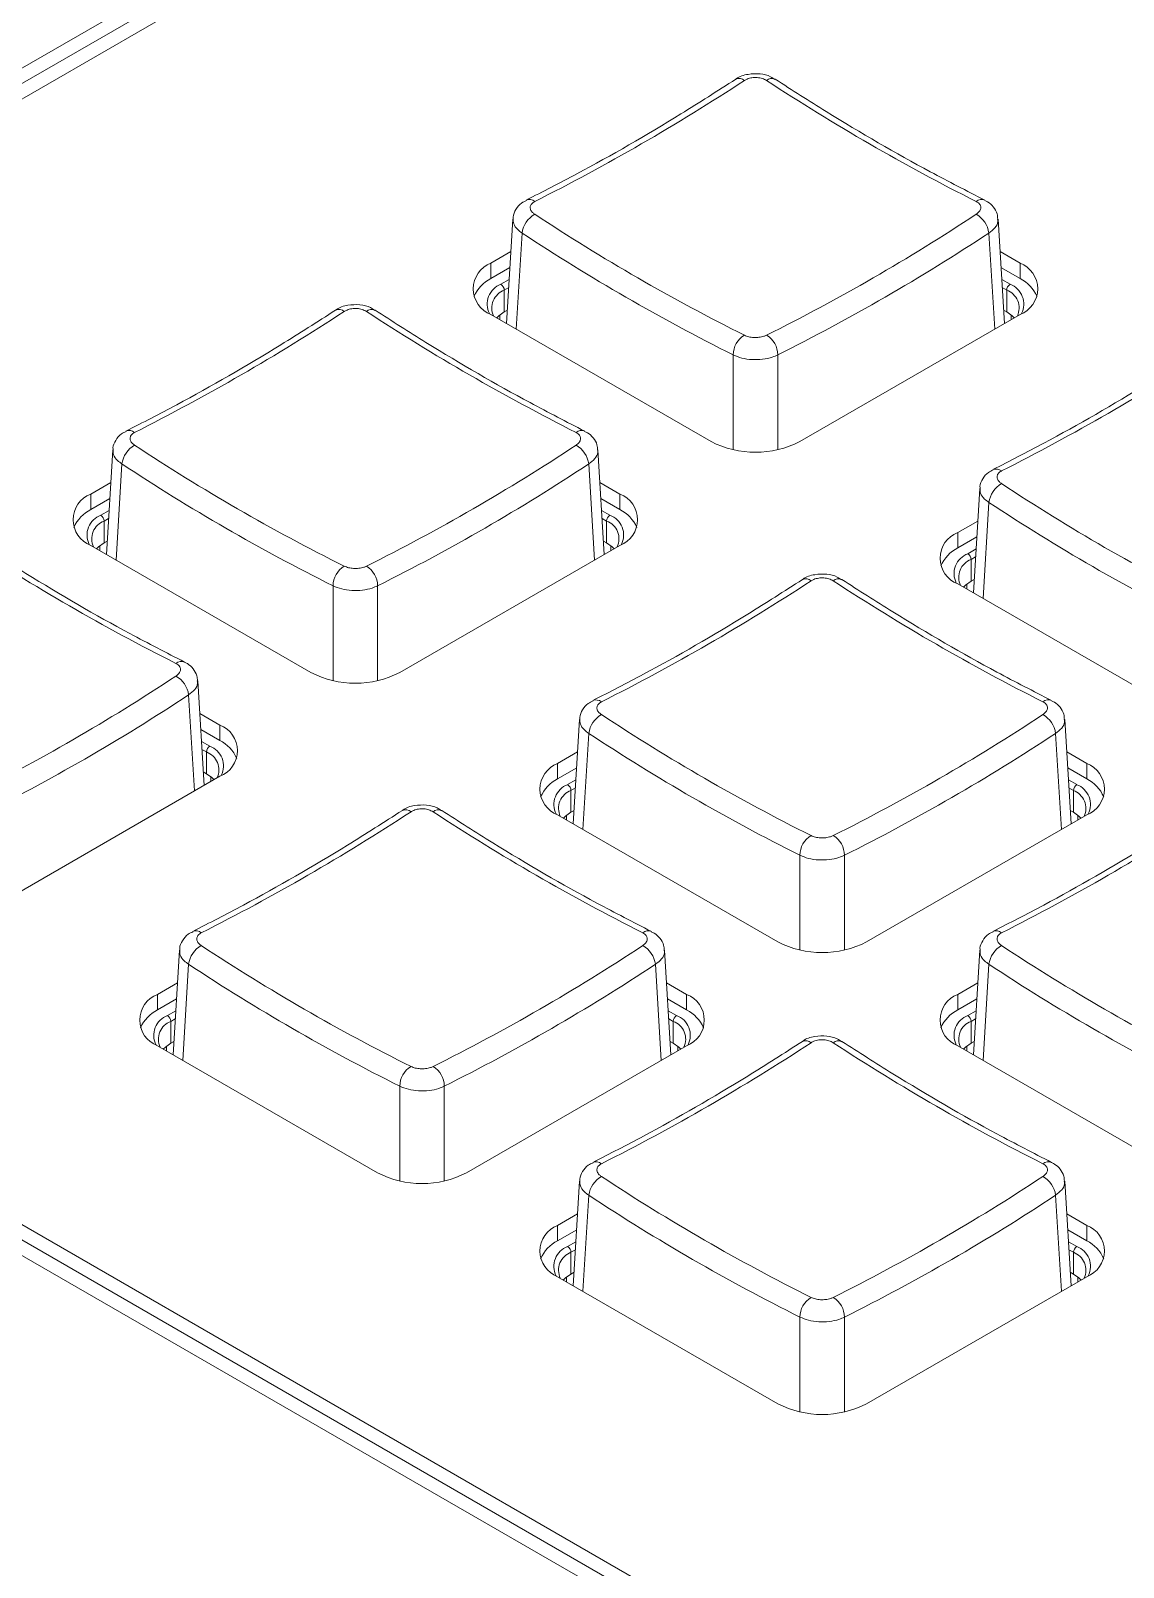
# Model space of a CAD drawing. Header units: millimetres. Extents: x 69 to 580, y 43 to 425.
# Drawn here: x 395.95 to 413.33, y 376.12 to 400.57 of the extents above; entities that cross this region are included whole.
import ezdxf

# ---------------------------------------------------------------- set-up
doc = ezdxf.new("R2010")
doc.units = ezdxf.units.MM

msp = doc.modelspace()

# ---------------------------------------------------------------- linework, layer by layer
at = {"color": 7, "linetype": 'Continuous', "lineweight": 15}
for p, q in [((324.3775, 358.7356), (412.5646, 409.645)), ((412.5646, 409.4), (324.3775, 358.4907)), ((406.3986, 405.5956), (380.3, 390.5292)), ((403.6214, 397.5735), (403.5208, 395.9113)), ((411.4374, 395.9113), (411.3369, 397.5735)), ((403.59, 397.0551), (403.2718, 396.8715)), ((411.6864, 396.8715), (411.3682, 397.0551)), ((403.2718, 396.6265), (403.2718, 396.8715)), ((403.5747, 396.8013), (403.2718, 396.6265)), ((411.6864, 396.6265), (411.3836, 396.8013)), ((411.6864, 396.6265), (411.6864, 396.8715)), ((403.484, 396.0958), (403.484, 396.4428)), ((411.4743, 396.0958), (411.4743, 396.4428)), ((403.2718, 396.055), (406.772, 394.0344)), ((403.5337, 396.1245), (403.484, 396.0958)), ((408.1862, 394.0344), (411.6864, 396.055)), ((411.4743, 396.0958), (411.4245, 396.1245)), ((397.2574, 393.8997), (397.1569, 392.2375)), ((405.0734, 392.2375), (404.9729, 393.8996)), ((397.226, 393.3813), (396.9079, 393.1976)), ((405.3224, 393.1976), (405.0042, 393.3813)), ((396.9079, 392.9527), (396.9079, 393.1976)), ((397.2107, 393.1275), (396.9079, 392.9527)), ((405.3224, 392.9527), (405.0196, 393.1275)), ((405.3224, 392.9527), (405.3224, 393.1976)), ((411.046, 393.2873), (410.9454, 391.6252)), ((397.12, 392.4219), (397.12, 392.769)), ((405.1103, 392.4219), (405.1103, 392.769)), ((411.0146, 392.769), (410.6964, 392.5853)), ((410.6964, 392.3403), (410.6964, 392.5853)), ((396.9079, 392.3812), (400.408, 390.3606)), ((397.1698, 392.4507), (397.12, 392.4219)), ((401.8223, 390.3606), (405.3224, 392.3812)), ((405.1103, 392.4219), (405.0605, 392.4507)), ((410.9993, 392.5152), (410.6964, 392.3403)), ((410.9086, 391.8096), (410.9086, 392.1566)), ((410.6964, 391.7689), (414.1966, 389.7483)), ((410.9583, 391.8383), (410.9086, 391.8096)), ((429.108, 362.3529), (380.3, 390.5292)), ((474.7694, 335.5032), (379.8757, 390.2842)), ((429.108, 362.1079), (380.3, 390.2842)), ((398.7095, 388.5636), (398.6089, 390.2258)), ((398.9585, 389.5238), (398.6403, 389.7075)), ((398.9585, 389.2788), (398.6556, 389.4536)), ((398.9585, 389.2788), (398.9585, 389.5238)), ((404.682, 389.6135), (404.5815, 387.9513)), ((412.498, 387.9513), (412.3975, 389.6135)), ((398.7463, 388.7481), (398.7463, 389.0951)), ((404.6507, 389.0952), (404.3325, 388.9115)), ((412.7471, 388.9115), (412.4289, 389.0952)), ((395.4583, 386.6868), (398.9585, 388.7074)), ((398.7463, 388.7481), (398.6966, 388.7768)), ((404.3325, 388.6665), (404.3325, 388.9115)), ((404.6353, 388.8413), (404.3325, 388.6665)), ((412.7471, 388.6665), (412.4442, 388.8413)), ((412.7471, 388.6665), (412.7471, 388.9115)), ((404.5446, 388.1358), (404.5446, 388.4828)), ((412.5349, 388.1358), (412.5349, 388.4828)), ((404.3325, 388.0951), (407.8327, 386.0745)), ((404.5944, 388.1645), (404.5446, 388.1358)), ((409.2469, 386.0745), (412.747, 388.0951)), ((412.5349, 388.1358), (412.4852, 388.1645)), ((398.3181, 385.9397), (398.2175, 384.2775)), ((406.1341, 384.2775), (406.0336, 385.9396)), ((411.046, 385.9397), (410.9454, 384.2775)), ((398.2867, 385.4213), (397.9685, 385.2376)), ((406.3831, 385.2376), (406.0649, 385.4213)), ((411.0146, 385.4213), (410.6964, 385.2376)), ((397.9685, 384.9927), (397.9685, 385.2376)), ((398.2714, 385.1675), (397.9685, 384.9927)), ((406.3831, 384.9927), (406.0803, 385.1675)), ((406.3831, 384.9927), (406.3831, 385.2376)), ((410.6964, 384.9927), (410.6964, 385.2376)), ((410.9993, 385.1675), (410.6964, 384.9927)), ((398.1806, 384.4619), (398.1806, 384.809)), ((406.171, 384.4619), (406.171, 384.809)), ((410.9086, 384.4619), (410.9086, 384.809)), ((397.9685, 384.4212), (401.4687, 382.4006)), ((398.2304, 384.4907), (398.1806, 384.4619)), ((402.8829, 382.4006), (406.3831, 384.4212)), ((406.171, 384.4619), (406.1212, 384.4907)), ((410.6964, 384.4212), (414.1966, 382.4006)), ((410.9583, 384.4907), (410.9086, 384.4619)), ((404.682, 382.2658), (404.5815, 380.6036)), ((412.498, 380.6036), (412.3975, 382.2658)), ((404.6507, 381.7475), (404.3325, 381.5638)), ((412.747, 381.5638), (412.4289, 381.7475)), ((404.3325, 381.3188), (404.3325, 381.5638)), ((404.6353, 381.4937), (404.3325, 381.3188)), ((412.747, 381.3188), (412.4442, 381.4937)), ((412.747, 381.3188), (412.747, 381.5638)), ((404.5446, 380.7881), (404.5446, 381.1351)), ((412.5349, 380.7881), (412.5349, 381.1351)), ((404.3325, 380.7474), (407.8327, 378.7268)), ((404.5944, 380.8168), (404.5446, 380.7881)), ((409.2469, 378.7268), (412.7471, 380.7474)), ((412.5349, 380.7881), (412.4852, 380.8168))]:
    msp.add_line(p, q, dxfattribs=at)
at = {"color": 8, "linetype": 'Continuous', "lineweight": 15}
for p, q in [((403.7669, 397.3509), (403.6745, 395.8226)), ((411.2837, 395.8226), (411.1913, 397.3509)), ((403.4309, 396.5346), (403.5631, 396.611)), ((411.3951, 396.611), (411.5273, 396.5346)), ((403.5555, 396.4841), (403.484, 396.4428)), ((411.4743, 396.4428), (411.4027, 396.4841)), ((403.4132, 396.048), (403.4132, 395.9734)), ((411.545, 396.048), (411.545, 395.9734)), ((407.1258, 393.9026), (407.1258, 395.4119)), ((407.8324, 395.4119), (407.8324, 393.9026)), ((397.403, 393.6771), (397.3106, 392.1487)), ((404.9197, 392.1487), (404.8273, 393.6771)), ((397.067, 392.8608), (397.1992, 392.9371)), ((405.0311, 392.9371), (405.1633, 392.8608)), ((411.1916, 393.0648), (411.0991, 391.5364)), ((397.1915, 392.8102), (397.12, 392.769)), ((405.1103, 392.769), (405.0388, 392.8102)), ((397.0493, 392.3742), (397.0493, 392.2996)), ((405.181, 392.3742), (405.181, 392.2996)), ((410.8555, 392.2485), (410.9878, 392.3248)), ((410.9801, 392.1979), (410.9086, 392.1566)), ((400.7618, 390.2288), (400.7618, 391.7381)), ((401.4685, 391.7381), (401.4685, 390.2288)), ((410.8379, 391.7619), (410.8379, 391.6873)), ((398.5558, 388.4749), (398.4633, 390.0032)), ((398.6671, 389.2633), (398.7994, 389.187)), ((404.8276, 389.3909), (404.7352, 387.8626)), ((412.3444, 387.8626), (412.2519, 389.3909)), ((398.7463, 389.0951), (398.6748, 389.1364)), ((398.8171, 388.7004), (398.8171, 388.6257)), ((404.4916, 388.5747), (404.6238, 388.651)), ((404.6161, 388.5241), (404.5446, 388.4828)), ((412.4557, 388.651), (412.588, 388.5747)), ((412.5349, 388.4828), (412.4634, 388.5241)), ((404.4739, 388.0881), (404.4739, 388.0134)), ((412.6056, 388.0881), (412.6056, 388.0134)), ((408.1864, 385.9426), (408.1864, 387.4519)), ((408.8931, 387.4519), (408.8931, 385.9426)), ((398.4636, 385.7171), (398.3712, 384.1888)), ((405.9804, 384.1888), (405.888, 385.7171)), ((411.1916, 385.7171), (411.0991, 384.1888)), ((398.1276, 384.9008), (398.2598, 384.9772)), ((398.2522, 384.8503), (398.1806, 384.809)), ((406.0918, 384.9772), (406.224, 384.9008)), ((406.171, 384.809), (406.0994, 384.8503)), ((410.8555, 384.9008), (410.9878, 384.9772)), ((410.9801, 384.8503), (410.9086, 384.809)), ((398.1099, 384.4142), (398.1099, 384.3396)), ((406.2417, 384.4142), (406.2417, 384.3396)), ((410.8379, 384.4142), (410.8379, 384.3396)), ((401.8225, 382.2688), (401.8225, 383.7781)), ((402.5291, 383.7781), (402.5291, 382.2688)), ((404.8276, 382.0433), (404.7352, 380.5149)), ((412.3444, 380.5149), (412.2519, 382.0433)), ((404.4916, 381.227), (404.6238, 381.3033)), ((404.6161, 381.1764), (404.5446, 381.1351)), ((412.4557, 381.3033), (412.588, 381.227)), ((412.5349, 381.1351), (412.4634, 381.1764)), ((404.4739, 380.7404), (404.4739, 380.6658)), ((412.6056, 380.7404), (412.6056, 380.6658)), ((408.1864, 378.5949), (408.1864, 380.1043)), ((408.8931, 380.1043), (408.8931, 378.5949))]:
    msp.add_line(p, q, dxfattribs=at)
at = {"color": 7, "linetype": 'Continuous', "lineweight": 15, "flags": 128}
for points in [[(403.484, 396.0958), (403.3969, 396.0345), (403.3632, 396.0023)], [(411.595, 396.0023), (411.5613, 396.0345), (411.4743, 396.0958)], [(397.12, 392.4219), (397.0329, 392.3607), (396.9993, 392.3284)], [(405.231, 392.3284), (405.1974, 392.3607), (405.1103, 392.4219)], [(410.9086, 391.8096), (410.8215, 391.7484), (410.7879, 391.7161)], [(398.8671, 388.6546), (398.8334, 388.6869), (398.7463, 388.7481)], [(404.5446, 388.1358), (404.4576, 388.0745), (404.4239, 388.0423)], [(412.6556, 388.0423), (412.622, 388.0745), (412.5349, 388.1358)], [(398.1806, 384.4619), (398.0936, 384.4007), (398.0599, 384.3685)], [(406.2917, 384.3685), (406.258, 384.4007), (406.171, 384.4619)], [(410.9086, 384.4619), (410.8215, 384.4007), (410.7878, 384.3685)], [(404.5446, 380.7881), (404.4576, 380.7269), (404.4239, 380.6946)], [(412.6556, 380.6946), (412.622, 380.7269), (412.5349, 380.7881)]]:
    msp.add_lwpolyline(points, dxfattribs=at)
at = {"color": 7, "linetype": 'Continuous', "lineweight": 15}
for centre, radius, start, end in [((388.5846, 428.3523), 34.1604, 296.76618, 303.22844), ((426.3729, 428.351), 34.1588, 236.77142, 243.23396), ((404.1689, 397.2969), 0.4055, 119.57921, 172.34836), ((421.5358, 424.2288), 31.86, 236.53799, 243.46739), ((393.4232, 424.2276), 31.8585, 296.53245, 303.46217), ((410.7893, 397.2969), 0.4055, 7.65021, 60.42168), ((421.4595, 424.12), 32.0875, 236.53799, 243.46739), ((393.4991, 424.1193), 32.0867, 296.53252, 303.4621), ((403.4267, 396.4633), 0.4366, 110.78348, 249.21671), ((411.5315, 396.4633), 0.4366, 290.78292, 69.21634), ((403.5385, 396.1038), 0.5868, 117.03257, 156.18141), ((403.3688, 396.4376), 0.1153, 2.60347, 57.3955), ((411.5894, 396.4375), 0.1153, 122.6058, 177.39358), ((411.4197, 396.1038), 0.5868, 23.81714, 62.96763), ((403.5897, 396.1581), 0.3037, 110.38266, 204.80474), ((411.3685, 396.1581), 0.3037, 335.19137, 69.62106), ((382.2206, 424.6784), 34.1603, 296.76618, 303.22844), ((420.0088, 424.6769), 34.1586, 236.77139, 243.23399), ((407.4856, 395.4139), 0.3598, 120.36562, 180.3158), ((407.4726, 395.4139), 0.3598, 359.68404, 59.63551), ((396.0092, 424.0661), 34.1604, 296.76618, 303.22844), ((397.8049, 393.6231), 0.4055, 119.57921, 172.34836), ((415.1718, 420.555), 31.86, 236.53799, 243.46739), ((387.0592, 420.5537), 31.8585, 296.53245, 303.46217), ((404.4254, 393.6231), 0.4055, 7.65103, 60.42182), ((407.4791, 395.3991), 1.537, 242.6096, 297.39058), ((415.0952, 420.4456), 32.0869, 236.53792, 243.46746), ((387.1352, 420.4454), 32.0867, 296.53252, 303.4621), ((411.5935, 393.0108), 0.4056, 119.58079, 172.34678), ((428.9604, 419.9427), 31.86, 236.53799, 243.46739), ((397.0628, 392.7894), 0.4366, 110.78348, 249.21671), ((405.1675, 392.7894), 0.4366, 290.78295, 69.21649), ((397.1746, 392.43), 0.5868, 117.03247, 156.18152), ((397.0049, 392.7637), 0.1153, 2.60347, 57.3955), ((405.2254, 392.7637), 0.1153, 122.60519, 177.3942), ((405.0557, 392.43), 0.5868, 23.81742, 62.96778), ((428.8841, 419.8339), 32.0875, 236.53799, 243.46739), ((397.2258, 392.4843), 0.3037, 110.38215, 204.80525), ((405.0045, 392.4843), 0.3037, 335.19231, 69.62012), ((410.8514, 392.1771), 0.4366, 110.7838, 249.21639), ((413.6448, 421.003), 34.1586, 236.77139, 243.23399), ((410.9631, 391.8176), 0.5868, 117.03257, 156.18141), ((411.0144, 391.872), 0.3037, 110.38266, 204.80474), ((410.7934, 392.1514), 0.1153, 2.60347, 57.3955), ((401.1216, 391.7401), 0.3598, 120.36562, 180.3158), ((401.1087, 391.7401), 0.3598, 359.68404, 59.63551), ((389.6452, 420.3923), 34.1603, 296.76618, 303.22844), ((427.4334, 420.3907), 34.1586, 236.77139, 243.23399), ((380.6953, 416.8799), 31.8585, 296.53245, 303.46217), ((398.0614, 389.9493), 0.4055, 7.65082, 60.42179), ((401.1151, 391.7253), 1.537, 242.6096, 297.39058), ((380.7712, 416.7716), 32.0867, 296.53252, 303.4621), ((405.2296, 389.3369), 0.4056, 119.58079, 172.34678), ((422.5964, 416.2689), 31.86, 236.53799, 243.46739), ((394.4821, 416.2706), 31.862, 296.53283, 303.46179), ((411.85, 389.337), 0.4055, 7.65068, 60.42132), ((398.8035, 389.1156), 0.4366, 290.78289, 69.21664), ((398.8615, 389.0899), 0.1153, 122.60606, 177.39414), ((398.6918, 388.7561), 0.5868, 23.8177, 62.96793), ((422.5198, 416.1595), 32.0869, 236.53792, 243.46746), ((394.5603, 416.1585), 32.0857, 296.53242, 303.46221), ((398.6406, 388.8104), 0.3037, 335.19163, 69.62041), ((404.4874, 388.5033), 0.4366, 110.7838, 249.21639), ((412.5921, 388.5033), 0.4366, 290.7827, 69.21674), ((404.5992, 388.1438), 0.5868, 117.03247, 156.18152), ((404.6504, 388.1981), 0.3037, 110.38215, 204.80525), ((404.4295, 388.4776), 0.1153, 2.60347, 57.3955), ((412.6501, 388.4776), 0.1153, 122.60519, 177.3942), ((412.4291, 388.1981), 0.3037, 335.19547, 69.61791), ((412.4804, 388.1439), 0.5868, 23.81659, 62.96861), ((383.2813, 416.7184), 34.1603, 296.76618, 303.22844), ((421.0695, 416.7169), 34.1586, 236.77139, 243.23399), ((396.0092, 416.7184), 34.1603, 296.76618, 303.22844), ((408.5463, 387.4539), 0.3598, 120.36725, 180.31417), ((408.5333, 387.4539), 0.3598, 359.68366, 59.63491), ((398.8656, 385.6631), 0.4056, 119.58082, 172.34665), ((416.2322, 412.5947), 31.8595, 236.53794, 243.46743), ((388.1181, 412.5968), 31.862, 296.53283, 303.46179), ((405.4861, 385.6631), 0.4055, 7.65047, 60.42129), ((408.5398, 387.4391), 1.537, 242.60949, 297.39069), ((411.5935, 385.6631), 0.4055, 119.57794, 172.34963), ((428.9604, 412.595), 31.86, 236.53799, 243.46739), ((416.156, 412.4859), 32.0872, 236.53795, 243.46743), ((388.1963, 412.4846), 32.0858, 296.53242, 303.46221), ((428.8838, 412.4856), 32.0869, 236.53792, 243.46746), ((398.1234, 384.8294), 0.4366, 110.78383, 249.21636), ((406.2282, 384.8294), 0.4366, 290.78264, 69.2169), ((410.8514, 384.8294), 0.4366, 110.78289, 249.21655), ((398.2352, 384.47), 0.5868, 117.03253, 156.18152), ((398.2864, 384.5243), 0.3037, 110.3822, 204.80531), ((398.0655, 384.8037), 0.1153, 2.60347, 57.3955), ((406.2861, 384.8037), 0.1153, 122.60606, 177.39414), ((406.0652, 384.5243), 0.3037, 335.19479, 69.6182), ((406.1164, 384.47), 0.5868, 23.81687, 62.96877), ((410.9631, 384.47), 0.5868, 117.03056, 156.18343), ((411.0143, 384.5243), 0.3037, 110.3792, 204.80819), ((410.7934, 384.8037), 0.1153, 2.60347, 57.3955), ((389.6452, 413.0446), 34.1603, 296.76618, 303.22844), ((427.4334, 413.0431), 34.1586, 236.77139, 243.23399), ((402.1823, 383.7801), 0.3598, 120.36728, 180.31402), ((402.1693, 383.7801), 0.3598, 359.68351, 59.63507), ((402.1758, 383.7653), 1.537, 242.6095, 297.39068), ((405.2295, 381.9893), 0.4055, 119.57798, 172.34949), ((422.5962, 408.9208), 31.8595, 236.53794, 243.46743), ((394.4838, 408.9199), 31.8585, 296.53245, 303.46217), ((411.85, 381.9893), 0.4055, 7.6519, 60.42071), ((422.52, 408.8121), 32.0872, 236.53795, 243.46743), ((394.5585, 408.8138), 32.0893, 296.5328, 303.46183), ((404.4874, 381.1556), 0.4366, 110.78292, 249.21652), ((412.5921, 381.1556), 0.4366, 290.7838, 69.21648), ((404.5991, 380.7962), 0.5868, 117.03061, 156.18343), ((404.6504, 380.8504), 0.3037, 110.37926, 204.80826), ((404.4295, 381.1299), 0.1153, 2.60347, 57.3955), ((412.6501, 381.1299), 0.1153, 122.60606, 177.39414), ((412.4292, 380.8504), 0.3037, 335.19276, 69.62024), ((412.4804, 380.7962), 0.5868, 23.81774, 62.9684), ((408.5462, 380.1063), 0.3598, 120.36286, 180.31844), ((408.5333, 380.1062), 0.3598, 359.68509, 59.63446), ((408.5398, 380.0915), 1.537, 242.60981, 297.39013)]:
    msp.add_arc(centre, radius, start, end, dxfattribs=at)
at = {"color": 8, "linetype": 'Continuous', "lineweight": 15}
for centre, radius, start, end in [((407.2186, 399.6808), 0.1288, 48.62858, 113.97007), ((407.7388, 399.6861), 0.1243, 64.67425, 132.71051), ((403.8823, 397.7471), 0.136, 50.57226, 111.9413), ((411.0753, 397.751), 0.1326, 67.227, 130.28496), ((403.5473, 396.2204), 0.3351, 110.32195, 206.83676), ((411.4109, 396.2204), 0.3351, 333.1615, 69.67893), ((400.8546, 396.0069), 0.1288, 48.62711, 113.97076), ((401.3749, 396.0122), 0.1243, 64.67767, 132.70755), ((397.5184, 394.0733), 0.136, 50.57226, 111.9413), ((404.7113, 394.0771), 0.1326, 67.22783, 130.28412), ((411.307, 393.461), 0.136, 50.57226, 111.9413), ((397.1833, 392.5466), 0.3351, 110.32186, 206.83685), ((405.047, 392.5466), 0.3351, 333.1613, 69.67878), ((410.9719, 391.9342), 0.3351, 110.32195, 206.83676), ((408.2792, 391.7208), 0.1288, 48.62711, 113.97076), ((408.7995, 391.7261), 0.1243, 64.68197, 132.70324), ((398.3474, 390.4033), 0.1326, 67.22783, 130.28412), ((404.943, 389.7871), 0.136, 50.57226, 111.9413), ((412.1359, 389.791), 0.1326, 67.22783, 130.28412), ((398.683, 388.8727), 0.3351, 333.16132, 69.67911), ((404.608, 388.2604), 0.3351, 110.32186, 206.83685), ((412.4716, 388.2604), 0.3351, 333.16388, 69.67707), ((401.9153, 388.047), 0.1288, 48.62735, 113.97092), ((402.4355, 388.0523), 0.1243, 64.67933, 132.70543), ((398.579, 386.1133), 0.136, 50.57146, 111.9421), ((405.772, 386.1171), 0.1326, 67.22783, 130.28412), ((411.3069, 386.1132), 0.1361, 50.59763, 111.91411), ((398.244, 384.5866), 0.3351, 110.32169, 206.83713), ((406.1076, 384.5866), 0.3351, 333.16391, 69.67739), ((410.9719, 384.5866), 0.3351, 110.32044, 206.83826), ((408.2792, 384.3731), 0.1288, 48.62654, 113.97172), ((408.7995, 384.3784), 0.1243, 64.67754, 132.71035), ((404.943, 382.4394), 0.1361, 50.59683, 111.91491), ((412.1359, 382.4433), 0.1326, 67.23046, 130.28465), ((404.608, 380.9127), 0.3351, 110.32027, 206.83854), ((412.4716, 380.9127), 0.3351, 333.16179, 69.67951)]:
    msp.add_arc(centre, radius, start, end, dxfattribs=at)
at = {"color": 7, "linetype": 'Continuous', "lineweight": 15}
for points, knots in [([(407.1658, 399.7982), (406.8753, 399.6121), (406.0322, 399.0724), (404.9187, 398.4313), (404.1002, 398.0112), (403.8315, 397.8732)], [0, 0, 0, 0, 0.2610219, 0.7573406, 1, 1, 1, 1]), ([(407.7876, 399.7925), (407.7656, 399.8085), (407.6985, 399.8577), (407.5464, 399.891), (407.3572, 399.8819), (407.2192, 399.8453), (407.1693, 399.799), (407.1668, 399.7967)], [0, 0, 0, 0, 0.1275071, 0.3902982, 0.6779285, 0.983745, 1, 1, 1, 1]), ([(407.6545, 399.7774), (407.6329, 399.789), (407.5895, 399.8122), (407.5067, 399.8268), (407.4225, 399.8236), (407.3522, 399.8051), (407.3175, 399.7853), (407.3037, 399.7774)], [0, 0, 0, 0, 0.21477866, 0.42954923, 0.64419898, 0.85879385, 1, 1, 1, 1]), ([(411.1267, 397.8732), (410.8377, 398.0218), (409.9988, 398.4531), (408.8851, 399.0977), (408.0625, 399.625), (407.7924, 399.7982)], [0, 0, 0, 0, 0.2609574, 0.7573234, 1, 1, 1, 1]), ([(403.8353, 397.8669), (403.8089, 397.8553), (403.7402, 397.825), (403.6666, 397.732), (403.6209, 397.6375), (403.6255, 397.5837), (403.6264, 397.5729)], [0, 0, 0, 0, 0.22247766, 0.58003884, 0.91557584, 1, 1, 1, 1]), ([(403.9687, 397.8521), (403.951, 397.841), (403.9156, 397.8188), (403.8933, 397.7727), (403.8982, 397.7237), (403.9264, 397.6809), (403.9567, 397.6585), (403.9687, 397.6496)], [0, 0, 0, 0, 0.2147664, 0.4295494, 0.6441901, 0.8587856, 1, 1, 1, 1]), ([(410.9895, 397.6496), (411.0072, 397.6635), (411.0426, 397.6913), (411.0649, 397.7408), (411.06, 397.7891), (411.0318, 397.8275), (411.0015, 397.8451), (410.9895, 397.8521)], [0, 0, 0, 0, 0.21476556, 0.4295425, 0.64419023, 0.85878673, 1, 1, 1, 1]), ([(411.3312, 397.5731), (411.3298, 397.6006), (411.3263, 397.671), (411.2661, 397.7681), (411.1946, 397.8401), (411.1403, 397.8625), (411.1243, 397.8691)], [0, 0, 0, 0, 0.2133644, 0.5451777, 0.865425, 1, 1, 1, 1]), ([(400.8019, 396.1243), (400.5113, 395.9383), (399.6683, 395.3986), (398.5547, 394.7575), (397.7363, 394.3373), (397.4675, 394.1994)], [0, 0, 0, 0, 0.261022, 0.7573405, 1, 1, 1, 1]), ([(401.4236, 396.1186), (401.4017, 396.1347), (401.3345, 396.1838), (401.1825, 396.2171), (400.9932, 396.2081), (400.8552, 396.1715), (400.8054, 396.1252), (400.8029, 396.1228)], [0, 0, 0, 0, 0.1275067, 0.3902993, 0.6779258, 0.9837476, 1, 1, 1, 1]), ([(401.2906, 396.1036), (401.2689, 396.1152), (401.2256, 396.1384), (401.1427, 396.153), (401.0585, 396.1498), (400.9882, 396.1313), (400.9535, 396.1114), (400.9397, 396.1036)], [0, 0, 0, 0, 0.2147779, 0.4295501, 0.6441955, 0.8587896, 1, 1, 1, 1]), ([(404.7628, 394.1994), (404.4737, 394.348), (403.6349, 394.7793), (402.5212, 395.4239), (401.6985, 395.9512), (401.4284, 396.1243)], [0, 0, 0, 0, 0.2609574, 0.7573234, 1, 1, 1, 1]), ([(407.3037, 395.7244), (407.3254, 395.7155), (407.3687, 395.6978), (407.4515, 395.6867), (407.5357, 395.6892), (407.606, 395.7032), (407.6407, 395.7184), (407.6545, 395.7244)], [0, 0, 0, 0, 0.21477801, 0.42954712, 0.64419181, 0.85879697, 1, 1, 1, 1]), ([(407.8324, 395.4119), (407.8047, 395.3994), (407.7347, 395.3677), (407.5931, 395.3383), (407.4236, 395.3332), (407.2567, 395.3564), (407.1694, 395.3934), (407.1258, 395.4119)], [0, 0, 0, 0, 0.1411821, 0.3557839, 0.5704637, 0.7852557, 1, 1, 1, 1]), ([(414.5905, 395.512), (414.2999, 395.326), (413.4569, 394.7863), (412.3433, 394.1452), (411.5249, 393.725), (411.2561, 393.5871)], [0, 0, 0, 0, 0.2610219, 0.7573406, 1, 1, 1, 1]), ([(397.4714, 394.1931), (397.445, 394.1814), (397.3762, 394.1511), (397.3026, 394.0581), (397.2569, 393.9636), (397.2615, 393.9099), (397.2624, 393.8991)], [0, 0, 0, 0, 0.2224785, 0.5800409, 0.9155755, 1, 1, 1, 1]), ([(397.6047, 394.1783), (397.587, 394.1672), (397.5516, 394.1449), (397.5294, 394.0989), (397.5342, 394.0499), (397.5624, 394.0071), (397.5927, 393.9847), (397.6047, 393.9758)], [0, 0, 0, 0, 0.2147662, 0.4295532, 0.6441904, 0.8587858, 1, 1, 1, 1]), ([(404.6256, 393.9758), (404.6433, 393.9897), (404.6787, 394.0175), (404.7009, 394.067), (404.6961, 394.1152), (404.6679, 394.1536), (404.6376, 394.1713), (404.6256, 394.1783)], [0, 0, 0, 0, 0.2147692, 0.4295408, 0.6441939, 0.8587874, 1, 1, 1, 1]), ([(404.9673, 393.8993), (404.9659, 393.9268), (404.9624, 393.9971), (404.9022, 394.0943), (404.8306, 394.1662), (404.7764, 394.1886), (404.7603, 394.1953)], [0, 0, 0, 0, 0.2133621, 0.5451765, 0.8654238, 1, 1, 1, 1]), ([(411.2599, 393.5808), (411.2336, 393.5691), (411.1648, 393.5388), (411.0912, 393.4458), (411.0455, 393.3513), (411.0501, 393.2976), (411.051, 393.2867)], [0, 0, 0, 0, 0.2224747, 0.5800368, 0.9155754, 1, 1, 1, 1]), ([(411.3933, 393.566), (411.3756, 393.5549), (411.3402, 393.5326), (411.318, 393.4865), (411.3228, 393.4376), (411.351, 393.3948), (411.3813, 393.3724), (411.3933, 393.3635)], [0, 0, 0, 0, 0.214772, 0.429548, 0.6442053, 0.8588031, 1, 1, 1, 1]), ([(398.3988, 390.5255), (398.1098, 390.6741), (397.2709, 391.1054), (396.1572, 391.7501), (395.3346, 392.2773), (395.0645, 392.4505)], [0, 0, 0, 0, 0.2609574, 0.7573234, 1, 1, 1, 1]), ([(400.9397, 392.0505), (400.9614, 392.0417), (401.0047, 392.024), (401.0876, 392.0129), (401.1717, 392.0153), (401.2421, 392.0294), (401.2768, 392.0445), (401.2906, 392.0505)], [0, 0, 0, 0, 0.21477801, 0.42954712, 0.64419181, 0.85879697, 1, 1, 1, 1]), ([(408.8482, 391.8325), (408.8263, 391.8485), (408.7591, 391.8977), (408.6071, 391.931), (408.4179, 391.9219), (408.2798, 391.8854), (408.23, 391.839), (408.2275, 391.8367)], [0, 0, 0, 0, 0.1275072, 0.3903009, 0.6779209, 0.9837481, 1, 1, 1, 1]), ([(408.7152, 391.8174), (408.6935, 391.829), (408.6502, 391.8522), (408.5673, 391.8668), (408.4832, 391.8636), (408.4129, 391.8452), (408.3781, 391.8253), (408.3643, 391.8174)], [0, 0, 0, 0, 0.2147595, 0.4295489, 0.6441947, 0.8587893, 1, 1, 1, 1]), ([(401.4685, 391.7381), (401.4407, 391.7255), (401.3708, 391.6939), (401.2291, 391.6644), (401.0596, 391.6594), (400.8928, 391.6826), (400.8055, 391.7196), (400.7618, 391.7381)], [0, 0, 0, 0, 0.1411845, 0.355784, 0.5704638, 0.7852557, 1, 1, 1, 1]), ([(408.2265, 391.8382), (407.9359, 391.6522), (407.0929, 391.1125), (405.9794, 390.4714), (405.1609, 390.0512), (404.8921, 389.9132)], [0, 0, 0, 0, 0.261022, 0.7573405, 1, 1, 1, 1]), ([(412.1874, 389.9132), (411.8983, 390.0618), (411.0595, 390.4931), (409.9458, 391.1377), (409.1232, 391.665), (408.853, 391.8382)], [0, 0, 0, 0, 0.2609574, 0.7573234, 1, 1, 1, 1]), ([(398.2616, 390.3019), (398.2793, 390.3158), (398.3147, 390.3436), (398.337, 390.3932), (398.3321, 390.4414), (398.3039, 390.4798), (398.2736, 390.4975), (398.2616, 390.5045)], [0, 0, 0, 0, 0.21476718, 0.42954126, 0.64419303, 0.85878696, 1, 1, 1, 1]), ([(398.6033, 390.2254), (398.6019, 390.253), (398.5984, 390.3233), (398.5382, 390.4205), (398.4666, 390.4924), (398.4124, 390.5148), (398.3964, 390.5214)], [0, 0, 0, 0, 0.2133621, 0.5451765, 0.8654238, 1, 1, 1, 1]), ([(404.896, 389.9069), (404.8696, 389.8953), (404.8008, 389.865), (404.7272, 389.772), (404.6815, 389.6775), (404.6861, 389.6237), (404.687, 389.6129)], [0, 0, 0, 0, 0.2224755, 0.5800388, 0.9155751, 1, 1, 1, 1]), ([(412.3919, 389.6131), (412.3905, 389.6407), (412.387, 389.711), (412.3268, 389.8082), (412.2552, 389.8801), (412.201, 389.9025), (412.185, 389.9091)], [0, 0, 0, 0, 0.2133715, 0.5451819, 0.8654254, 1, 1, 1, 1]), ([(405.0293, 389.8922), (405.0116, 389.881), (404.9762, 389.8588), (404.954, 389.8127), (404.9588, 389.7637), (404.987, 389.7209), (405.0173, 389.6985), (405.0293, 389.6896)], [0, 0, 0, 0, 0.2147718, 0.4295517, 0.6442056, 0.8588033, 1, 1, 1, 1]), ([(412.0502, 389.6896), (412.0679, 389.7035), (412.1033, 389.7313), (412.1255, 389.7809), (412.1207, 389.8291), (412.0925, 389.8675), (412.0622, 389.8852), (412.0502, 389.8922)], [0, 0, 0, 0, 0.21477176, 0.42954271, 0.64419503, 0.85878791, 1, 1, 1, 1]), ([(402.4843, 388.1586), (402.4623, 388.1747), (402.3952, 388.2238), (402.2431, 388.2571), (402.0539, 388.2481), (401.9159, 388.2115), (401.866, 388.1652), (401.8635, 388.1629)], [0, 0, 0, 0, 0.127507, 0.3903004, 0.6779212, 0.9837468, 1, 1, 1, 1]), ([(402.3512, 388.1436), (402.3296, 388.1552), (402.2862, 388.1784), (402.2034, 388.193), (402.1192, 388.1898), (402.0489, 388.1713), (402.0142, 388.1515), (402.0004, 388.1436)], [0, 0, 0, 0, 0.2147601, 0.4295485, 0.6441946, 0.8587915, 1, 1, 1, 1]), ([(401.8625, 388.1643), (401.572, 387.9783), (400.7289, 387.4386), (399.6154, 386.7975), (398.7969, 386.3774), (398.5282, 386.2394)], [0, 0, 0, 0, 0.2610221, 0.7573405, 1, 1, 1, 1]), ([(405.8234, 386.2394), (405.5344, 386.388), (404.6955, 386.8193), (403.5818, 387.4639), (402.7592, 387.9912), (402.4891, 388.1643)], [0, 0, 0, 0, 0.2609574, 0.7573234, 1, 1, 1, 1]), ([(414.5905, 388.1643), (414.2999, 387.9783), (413.4569, 387.4386), (412.3433, 386.7975), (411.5249, 386.3774), (411.2561, 386.2394)], [0, 0, 0, 0, 0.261022, 0.7573405, 1, 1, 1, 1]), ([(408.3643, 387.7644), (408.386, 387.7555), (408.4294, 387.7379), (408.5122, 387.7268), (408.5964, 387.7292), (408.6667, 387.7433), (408.7014, 387.7584), (408.7152, 387.7644)], [0, 0, 0, 0, 0.2147764, 0.4295438, 0.6441997, 0.8587959, 1, 1, 1, 1]), ([(408.8931, 387.4519), (408.8653, 387.4394), (408.7954, 387.4077), (408.6538, 387.3783), (408.4842, 387.3732), (408.3174, 387.3964), (408.2301, 387.4334), (408.1864, 387.4519)], [0, 0, 0, 0, 0.141183, 0.3557856, 0.5704649, 0.7852563, 1, 1, 1, 1]), ([(398.532, 386.2331), (398.5056, 386.2215), (398.4369, 386.1912), (398.3633, 386.0982), (398.3176, 386.0037), (398.3222, 385.9499), (398.3231, 385.9391)], [0, 0, 0, 0, 0.2224754, 0.5800385, 0.9155764, 1, 1, 1, 1]), ([(406.0279, 385.9393), (406.0265, 385.9668), (406.023, 386.0372), (405.9628, 386.1343), (405.8913, 386.2063), (405.837, 386.2287), (405.821, 386.2353)], [0, 0, 0, 0, 0.2133715, 0.5451819, 0.8654254, 1, 1, 1, 1]), ([(411.26, 386.2331), (411.2336, 386.2215), (411.1648, 386.1912), (411.0912, 386.0982), (411.0455, 386.0037), (411.0501, 385.9499), (411.051, 385.9391)], [0, 0, 0, 0, 0.2224798, 0.5800435, 0.9155862, 1, 1, 1, 1]), ([(398.6654, 386.2183), (398.6477, 386.2072), (398.6123, 386.185), (398.59, 386.1389), (398.5949, 386.0899), (398.6231, 386.0471), (398.6534, 386.0247), (398.6654, 386.0158)], [0, 0, 0, 0, 0.214772, 0.42955, 0.6442056, 0.8588034, 1, 1, 1, 1]), ([(405.6862, 386.0158), (405.7039, 386.0297), (405.7393, 386.0575), (405.7616, 386.107), (405.7567, 386.1552), (405.7285, 386.1936), (405.6982, 386.2113), (405.6862, 386.2183)], [0, 0, 0, 0, 0.2147697, 0.4295431, 0.6441942, 0.8587874, 1, 1, 1, 1]), ([(411.3933, 386.2183), (411.3756, 386.2072), (411.3402, 386.185), (411.318, 386.1389), (411.3228, 386.0899), (411.351, 386.0471), (411.3813, 386.0247), (411.3933, 386.0158)], [0, 0, 0, 0, 0.2147652, 0.4295417, 0.6441922, 0.8587865, 1, 1, 1, 1]), ([(408.8482, 384.4848), (408.8263, 384.5009), (408.7591, 384.55), (408.6071, 384.5833), (408.4179, 384.5743), (408.2798, 384.5377), (408.23, 384.4914), (408.2275, 384.489)], [0, 0, 0, 0, 0.1275073, 0.3902916, 0.6779205, 0.9837468, 1, 1, 1, 1]), ([(408.7152, 384.4697), (408.6935, 384.4814), (408.6502, 384.5046), (408.5673, 384.5191), (408.4832, 384.516), (408.4129, 384.4975), (408.3781, 384.4776), (408.3644, 384.4697)], [0, 0, 0, 0, 0.2147762, 0.4295451, 0.6442012, 0.8587955, 1, 1, 1, 1]), ([(408.2265, 384.4905), (407.9359, 384.3045), (407.0929, 383.7648), (405.9794, 383.1237), (405.1609, 382.7035), (404.8921, 382.5656)], [0, 0, 0, 0, 0.2610221, 0.7573405, 1, 1, 1, 1]), ([(412.1874, 382.5656), (411.8983, 382.7142), (411.0595, 383.1454), (409.9458, 383.7901), (409.1232, 384.3174), (408.853, 384.4905)], [0, 0, 0, 0, 0.260957, 0.7573222, 1, 1, 1, 1]), ([(402.0004, 384.0905), (402.0221, 384.0817), (402.0654, 384.064), (402.1482, 384.0529), (402.2324, 384.0553), (402.3027, 384.0694), (402.3374, 384.0845), (402.3512, 384.0905)], [0, 0, 0, 0, 0.2147763, 0.4295452, 0.6442014, 0.8587957, 1, 1, 1, 1]), ([(402.5291, 383.7781), (402.5014, 383.7655), (402.4314, 383.7339), (402.2898, 383.7044), (402.1203, 383.6994), (401.9534, 383.7226), (401.8661, 383.7596), (401.8225, 383.7781)], [0, 0, 0, 0, 0.1411819, 0.3557847, 0.570465, 0.7852559, 1, 1, 1, 1]), ([(412.3919, 382.2655), (412.3905, 382.293), (412.387, 382.3633), (412.3268, 382.4605), (412.2552, 382.5324), (412.201, 382.5548), (412.185, 382.5615)], [0, 0, 0, 0, 0.2133748, 0.5451748, 0.8654233, 1, 1, 1, 1]), ([(404.896, 382.5593), (404.8696, 382.5476), (404.8008, 382.5173), (404.7272, 382.4243), (404.6816, 382.3298), (404.6861, 382.276), (404.687, 382.2652)], [0, 0, 0, 0, 0.2224797, 0.5800432, 0.9155875, 1, 1, 1, 1]), ([(405.0293, 382.5445), (405.0116, 382.5334), (404.9762, 382.5111), (404.954, 382.465), (404.9588, 382.4161), (404.987, 382.3733), (405.0173, 382.3509), (405.0293, 382.342)], [0, 0, 0, 0, 0.21476532, 0.42953992, 0.64419219, 0.85878662, 1, 1, 1, 1]), ([(412.0502, 382.342), (412.0679, 382.3559), (412.1033, 382.3836), (412.1255, 382.4332), (412.1207, 382.4814), (412.0925, 382.5198), (412.0622, 382.5375), (412.0502, 382.5445)], [0, 0, 0, 0, 0.2147731, 0.42954985, 0.64418993, 0.85880425, 1, 1, 1, 1]), ([(408.3644, 380.4167), (408.386, 380.4079), (408.4294, 380.3902), (408.5122, 380.3791), (408.5964, 380.3815), (408.6667, 380.3956), (408.7014, 380.4107), (408.7152, 380.4167)], [0, 0, 0, 0, 0.21476059, 0.42954951, 0.64419609, 0.85879358, 1, 1, 1, 1]), ([(408.8931, 380.1043), (408.8653, 380.0917), (408.7954, 380.06), (408.6538, 380.0306), (408.4842, 380.0255), (408.3174, 380.0488), (408.2301, 380.0858), (408.1864, 380.1043)], [0, 0, 0, 0, 0.1411834, 0.355783, 0.5704639, 0.7852554, 1, 1, 1, 1])]:
    msp.add_open_spline(points, degree=3, knots=knots, dxfattribs=at)
at = {"color": 8, "linetype": 'Continuous', "lineweight": 15}
for points, knots in [([(403.7669, 397.3509), (403.7429, 397.3684), (403.6822, 397.4124), (403.626, 397.4904), (403.6262, 397.5479), (403.6263, 397.5729)], [0, 0, 0, 0, 0.2708155, 0.68245, 1, 1, 1, 1]), ([(411.3299, 397.573), (411.3323, 397.5592), (411.3404, 397.5136), (411.2965, 397.4327), (411.2264, 397.3782), (411.1913, 397.3509)], [0, 0, 0, 0, 0.1770825, 0.5885905, 1, 1, 1, 1]), ([(397.403, 393.6771), (397.3789, 393.6945), (397.3182, 393.7385), (397.262, 393.8165), (397.2623, 393.874), (397.2624, 393.8991)], [0, 0, 0, 0, 0.2708155, 0.68245, 1, 1, 1, 1]), ([(404.966, 393.8991), (404.9684, 393.8854), (404.9764, 393.8397), (404.9326, 393.7589), (404.8624, 393.7043), (404.8273, 393.6771)], [0, 0, 0, 0, 0.1770865, 0.5885927, 1, 1, 1, 1]), ([(411.1916, 393.0648), (411.1675, 393.0822), (411.1068, 393.1262), (411.0506, 393.2042), (411.0508, 393.2617), (411.0509, 393.2867)], [0, 0, 0, 0, 0.27079767, 0.68244962, 1, 1, 1, 1]), ([(398.602, 390.2253), (398.6044, 390.2115), (398.6125, 390.1659), (398.5686, 390.085), (398.4984, 390.0305), (398.4633, 390.0032)], [0, 0, 0, 0, 0.1770861, 0.5885914, 1, 1, 1, 1]), ([(404.8276, 389.3909), (404.8035, 389.4084), (404.7429, 389.4524), (404.6866, 389.5304), (404.6869, 389.5879), (404.687, 389.6129)], [0, 0, 0, 0, 0.27079767, 0.68244962, 1, 1, 1, 1]), ([(412.3906, 389.613), (412.393, 389.5992), (412.401, 389.5536), (412.3572, 389.4727), (412.287, 389.4182), (412.2519, 389.3909)], [0, 0, 0, 0, 0.1770865, 0.5885927, 1, 1, 1, 1]), ([(398.4636, 385.7171), (398.4396, 385.7346), (398.3789, 385.7785), (398.3227, 385.8565), (398.3229, 385.914), (398.323, 385.9391)], [0, 0, 0, 0, 0.2707977, 0.6824484, 1, 1, 1, 1]), ([(406.0266, 385.9391), (406.029, 385.9254), (406.0371, 385.8798), (405.9932, 385.7989), (405.9231, 385.7444), (405.888, 385.7171)], [0, 0, 0, 0, 0.1770861, 0.5885914, 1, 1, 1, 1]), ([(411.1916, 385.7171), (411.1675, 385.7346), (411.1068, 385.7785), (411.0506, 385.8565), (411.0508, 385.914), (411.0509, 385.9391)], [0, 0, 0, 0, 0.2708155, 0.68245, 1, 1, 1, 1]), ([(404.8276, 382.0433), (404.8035, 382.0607), (404.7429, 382.1047), (404.6866, 382.1827), (404.6869, 382.2402), (404.687, 382.2652)], [0, 0, 0, 0, 0.2708155, 0.6824488, 1, 1, 1, 1]), ([(412.3906, 382.2653), (412.393, 382.2516), (412.401, 382.2059), (412.3572, 382.125), (412.287, 382.0705), (412.2519, 382.0433)], [0, 0, 0, 0, 0.1770973, 0.588597, 1, 1, 1, 1])]:
    msp.add_open_spline(points, degree=3, knots=knots, dxfattribs=at)

doc.saveas('drawing.dxf')
